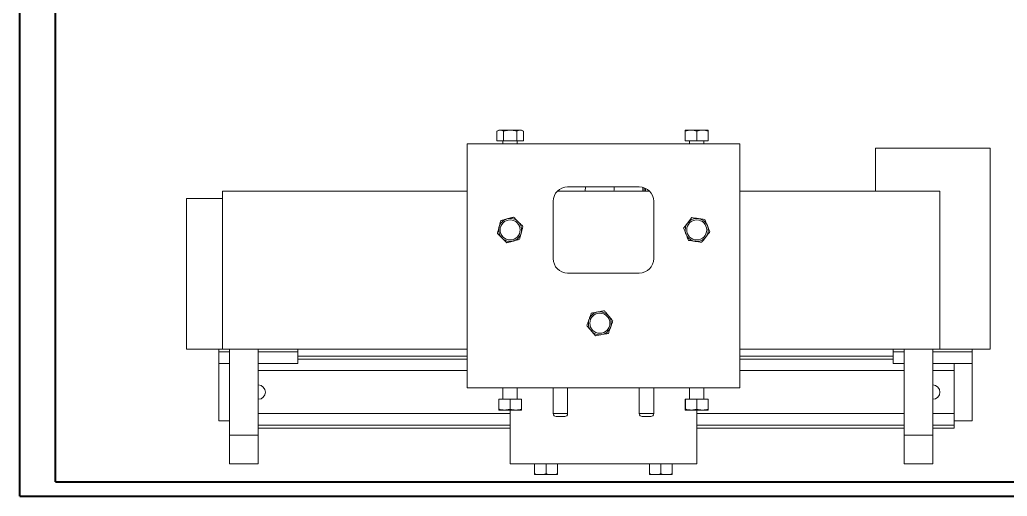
# Model space of a CAD drawing. Header units: millimetres. Extents: x 0 to 119, y 0 to 84.
# Drawn here: x 0 to 68.8, y 0 to 33.2 of the extents above; entities that cross this region are included whole.
import ezdxf

# ---------------------------------------------------------------- set-up
doc = ezdxf.new("R2010")
doc.units = ezdxf.units.MM

msp = doc.modelspace()

# ---------------------------------------------------------------- linework, layer by layer
at = {"color": 7, "linetype": 'Continuous', "lineweight": 40}
for p, q in [((0.008, 0.021), (0.008, 84.121)), ((2.508, 1.021), (2.508, 83.121)), ((2.508, 1.021), (117.908, 1.021)), ((0.008, 0.021), (118.908, 0.021))]:
    msp.add_line(p, q, dxfattribs=at)
at = {"color": 7, "linetype": 'Continuous', "lineweight": 15}
for p, q in [((33.378, 25.526), (33.254, 25.455)), ((33.378, 25.526), (33.485, 25.526)), ((33.485, 25.526), (34.178, 25.526)), ((34.178, 25.526), (34.87, 25.526)), ((34.87, 25.526), (34.978, 25.526)), ((35.101, 25.455), (34.978, 25.526)), ((46.378, 25.526), (46.778, 25.526)), ((46.778, 25.526), (47.578, 25.526)), ((47.578, 25.526), (47.978, 25.526)), ((33.254, 24.776), (33.254, 25.455)), ((33.254, 24.776), (33.716, 24.776)), ((33.678, 24.776), (33.678, 24.576)), ((33.716, 24.776), (33.716, 25.455)), ((33.716, 24.776), (34.64, 24.776)), ((34.64, 24.776), (34.64, 25.455)), ((34.64, 24.776), (35.101, 24.776)), ((34.678, 24.576), (34.678, 24.776)), ((35.101, 24.776), (35.101, 25.455)), ((46.378, 24.776), (46.378, 25.455)), ((46.378, 24.776), (47.178, 24.776)), ((46.678, 24.776), (46.678, 24.576)), ((47.178, 24.776), (47.178, 25.455)), ((47.178, 24.776), (47.978, 24.776)), ((47.678, 24.576), (47.678, 24.776)), ((47.978, 24.776), (47.978, 25.455)), ((31.178, 24.576), (31.178, 7.576)), ((31.178, 24.576), (50.178, 24.576)), ((50.178, 24.576), (50.178, 7.576)), ((59.625, 21.276), (59.625, 24.276)), ((59.625, 24.276), (67.625, 24.276)), ((67.625, 10.276), (67.625, 24.276)), ((43.178, 21.576), (38.178, 21.576)), ((39.413, 21.276), (39.417, 21.576)), ((41.414, 21.363), (41.413, 21.276)), ((41.417, 21.576), (41.414, 21.363)), ((11.625, 20.776), (11.625, 10.276)), ((11.625, 20.776), (14.125, 20.776)), ((14.125, 21.276), (31.178, 21.276)), ((14.125, 21.276), (14.125, 10.276)), ((37.464, 21.276), (43.892, 21.276)), ((50.178, 21.276), (64.125, 21.276)), ((64.125, 21.276), (64.125, 10.276)), ((37.178, 20.576), (37.178, 16.576)), ((44.178, 16.576), (44.178, 20.576)), ((38.178, 15.576), (43.178, 15.576)), ((11.625, 10.276), (14.125, 10.276)), ((13.875, 10.076), (13.875, 10.276)), ((13.875, 9.276), (13.875, 10.076)), ((14.125, 10.276), (31.178, 10.276)), ((16.625, 10.276), (14.625, 10.276)), ((14.625, 10.276), (14.625, 4.276)), ((16.625, 10.276), (16.625, 4.276)), ((19.375, 10.076), (19.375, 10.276)), ((19.375, 9.276), (19.375, 10.076)), ((31.178, 9.776), (19.375, 9.776)), ((50.178, 10.276), (64.125, 10.276)), ((60.875, 9.776), (50.178, 9.776)), ((60.875, 10.076), (60.875, 10.276)), ((60.875, 9.276), (60.875, 10.076)), ((63.625, 10.276), (61.625, 10.276)), ((61.625, 10.276), (61.625, 4.276)), ((63.625, 10.276), (63.625, 4.276)), ((64.125, 10.276), (67.625, 10.276)), ((66.375, 10.076), (66.375, 10.276)), ((66.375, 9.276), (66.375, 10.076)), ((13.875, 9.276), (14.625, 9.276)), ((13.875, 5.276), (13.875, 9.276)), ((16.625, 9.276), (19.375, 9.276)), ((60.875, 9.276), (61.625, 9.276)), ((63.625, 9.276), (66.375, 9.276)), ((65.125, 9.276), (65.125, 8.776)), ((66.375, 5.276), (66.375, 9.276)), ((16.625, 8.776), (31.178, 8.776)), ((50.178, 8.776), (61.625, 8.776)), ((63.625, 8.776), (65.125, 8.776)), ((65.125, 5.776), (65.125, 8.776)), ((31.178, 7.576), (50.178, 7.576)), ((33.678, 7.576), (33.678, 6.776)), ((34.678, 6.776), (34.678, 7.576)), ((37.178, 5.776), (37.178, 7.576)), ((38.178, 7.576), (38.178, 5.776)), ((43.178, 5.776), (43.178, 7.576)), ((44.178, 7.576), (44.178, 5.776)), ((46.678, 7.576), (46.678, 6.776)), ((47.678, 6.776), (47.678, 7.576)), ((33.378, 6.776), (33.378, 6.098)), ((34.178, 6.776), (33.378, 6.776)), ((34.178, 6.776), (34.178, 6.098)), ((34.978, 6.776), (34.178, 6.776)), ((34.978, 6.776), (34.978, 6.098)), ((46.372, 6.776), (46.372, 6.098)), ((46.384, 6.776), (46.372, 6.776)), ((46.384, 6.776), (46.384, 6.098)), ((47.189, 6.776), (46.384, 6.776)), ((47.189, 6.776), (47.189, 6.098)), ((47.983, 6.776), (47.189, 6.776)), ((47.983, 6.776), (47.983, 6.098)), ((16.625, 5.776), (34.178, 5.776)), ((33.778, 6.026), (33.378, 6.026)), ((34.578, 6.026), (33.778, 6.026)), ((34.178, 6.026), (34.178, 2.276)), ((34.978, 6.026), (34.578, 6.026)), ((37.178, 5.776), (38.178, 5.776)), ((37.978, 5.576), (37.378, 5.576)), ((43.178, 5.776), (44.178, 5.776)), ((43.978, 5.576), (43.378, 5.576)), ((46.787, 6.026), (46.378, 6.026)), ((47.586, 6.026), (46.787, 6.026)), ((47.178, 6.026), (47.178, 2.276)), ((47.178, 5.776), (61.625, 5.776)), ((47.978, 6.026), (47.586, 6.026)), ((63.625, 5.776), (65.125, 5.776)), ((65.125, 5.776), (65.125, 4.976)), ((13.875, 5.276), (14.625, 5.276)), ((65.125, 5.276), (66.375, 5.276)), ((65.125, 4.976), (65.125, 4.776)), ((14.625, 4.276), (14.625, 2.276)), ((16.625, 4.276), (14.625, 4.276)), ((34.178, 4.776), (16.625, 4.776)), ((16.625, 4.276), (16.625, 2.276)), ((61.625, 4.776), (47.178, 4.776)), ((63.625, 4.276), (61.625, 4.276)), ((61.625, 4.276), (61.625, 2.276)), ((65.125, 4.776), (63.625, 4.776)), ((63.625, 4.276), (63.625, 2.276)), ((16.625, 2.276), (14.625, 2.276)), ((47.178, 2.276), (34.178, 2.276)), ((35.878, 2.276), (35.878, 1.598)), ((36.678, 2.276), (36.678, 1.598)), ((37.478, 2.276), (37.478, 1.598)), ((43.878, 2.276), (43.878, 1.598)), ((44.678, 2.276), (44.678, 1.598)), ((45.478, 2.276), (45.478, 1.598)), ((63.625, 2.276), (61.625, 2.276)), ((36.278, 1.526), (35.878, 1.526)), ((37.078, 1.526), (36.278, 1.526)), ((37.478, 1.526), (37.078, 1.526)), ((44.278, 1.526), (43.878, 1.526)), ((45.078, 1.526), (44.278, 1.526)), ((45.478, 1.526), (45.078, 1.526))]:
    msp.add_line(p, q, dxfattribs=at)
at = {"color": 8, "linetype": 'Continuous', "lineweight": 15}
for p, q in [((13.875, 10.076), (14.625, 10.076)), ((16.625, 10.076), (19.375, 10.076)), ((60.875, 10.076), (61.625, 10.076)), ((63.625, 10.076), (66.375, 10.076)), ((31.178, 9.576), (19.375, 9.576)), ((60.875, 9.576), (50.178, 9.576)), ((34.178, 4.976), (16.625, 4.976)), ((61.625, 4.976), (47.178, 4.976)), ((65.125, 4.976), (63.625, 4.976))]:
    msp.add_line(p, q, dxfattribs=at)
at = {"color": 7, "linetype": 'Continuous', "lineweight": 15, "flags": 128}
for points in [[(43.417, 21.547), (43.415, 21.45), (43.413, 21.276)], [(43.616, 21.475), (43.614, 21.382), (43.613, 21.276)]]:
    msp.add_lwpolyline(points, dxfattribs=at)
at = {"color": 8, "linetype": 'Continuous', "lineweight": 15, "flags": 128}
msp.add_lwpolyline([(43.513, 21.276), (43.514, 21.334), (43.516, 21.517)], dxfattribs=at)
at = {"color": 7, "linetype": 'Continuous', "lineweight": 15}
for centre in [(34.178, 18.576), (47.178, 18.576), (40.428, 12.076)]:
    msp.add_circle(centre, 0.7, dxfattribs=at)
for centre, radius, start, end in [((38.178, 20.576), 1, 90, 180), ((43.178, 20.576), 1, 0, 90), ((34.178, 18.576), 0.8, 105.22032, 165.22032), ((34.178, 18.576), 0.8, 45.22032, 105.22032), ((47.178, 18.576), 0.8, 81.94369, 141.9437), ((47.178, 18.576), 0.8, 21.94369, 81.94369), ((34.178, 18.576), 0.8, 165.22032, 225.22032), ((34.178, 18.576), 0.8, 345.22032, 45.22032), ((47.178, 18.576), 0.8, 141.9437, 201.94369), ((47.178, 18.576), 0.8, 321.9437, 21.94369), ((34.178, 18.576), 0.8, 225.22032, 285.22032), ((34.178, 18.576), 0.8, 285.22032, 345.22032), ((47.178, 18.576), 0.8, 201.94369, 261.94369), ((47.178, 18.576), 0.8, 261.94369, 321.9437), ((38.178, 16.576), 1, 180, 270), ((43.178, 16.576), 1, 270, 0), ((40.428, 12.076), 0.8, 100.14481, 160.14481), ((40.428, 12.076), 0.8, 40.14481, 100.14481), ((40.428, 12.076), 0.8, 340.14481, 40.14481), ((40.428, 12.076), 0.8, 160.14481, 220.14481), ((40.428, 12.076), 0.8, 280.14481, 340.14481), ((40.428, 12.076), 0.8, 220.14481, 280.14481), ((16.625, 7.276), 0.5, 270, 90), ((63.625, 7.276), 0.5, 270, 90), ((37.378, 5.776), 0.2, 180, 270), ((37.978, 5.776), 0.2, 270, 0), ((43.378, 5.776), 0.2, 180, 270), ((43.978, 5.776), 0.2, 270, 0)]:
    msp.add_arc(centre, radius, start, end, dxfattribs=at)
for points, knots in [([(33.254, 25.455), (33.291, 25.475), (33.367, 25.515), (33.445, 25.522), (33.485, 25.526)], [0, 0, 0, 0, 0.495458, 1, 1, 1, 1]), ([(33.485, 25.526), (33.49, 25.526), (33.532, 25.525), (33.61, 25.51), (33.68, 25.473), (33.716, 25.455)], [0, 0, 0, 0, 0.0700857, 0.5307809, 1, 1, 1, 1]), ([(33.716, 25.455), (33.755, 25.466), (33.905, 25.507), (34.062, 25.518), (34.178, 25.526)], [0, 0, 0, 0, 0.257548, 1, 1, 1, 1]), ([(34.178, 25.526), (34.22, 25.525), (34.376, 25.521), (34.528, 25.483), (34.64, 25.455)], [0, 0, 0, 0, 0.26863, 1, 1, 1, 1]), ([(34.64, 25.455), (34.677, 25.475), (34.753, 25.515), (34.831, 25.522), (34.87, 25.526)], [0, 0, 0, 0, 0.4954594, 1, 1, 1, 1]), ([(34.87, 25.526), (34.876, 25.526), (34.917, 25.525), (34.996, 25.51), (35.066, 25.473), (35.101, 25.455)], [0, 0, 0, 0, 0.070086, 0.530782, 1, 1, 1, 1]), ([(46.378, 25.455), (46.443, 25.475), (46.574, 25.515), (46.709, 25.522), (46.778, 25.526)], [0, 0, 0, 0, 0.495457, 1, 1, 1, 1]), ([(46.378, 25.526), (46.378, 25.518), (46.378, 25.507), (46.378, 25.466), (46.378, 25.455)], [0, 0, 0, 0, 0.742453, 1, 1, 1, 1]), ([(46.778, 25.526), (46.787, 25.526), (46.859, 25.525), (46.994, 25.51), (47.116, 25.473), (47.178, 25.455)], [0, 0, 0, 0, 0.070087, 0.530781, 1, 1, 1, 1]), ([(47.178, 25.455), (47.243, 25.475), (47.374, 25.515), (47.509, 25.522), (47.578, 25.526)], [0, 0, 0, 0, 0.495459, 1, 1, 1, 1]), ([(47.578, 25.526), (47.587, 25.526), (47.659, 25.525), (47.794, 25.51), (47.916, 25.473), (47.978, 25.455)], [0, 0, 0, 0, 0.070086, 0.530785, 1, 1, 1, 1]), ([(47.978, 25.455), (47.978, 25.466), (47.978, 25.507), (47.978, 25.518), (47.978, 25.526)], [0, 0, 0, 0, 0.257547, 1, 1, 1, 1]), ([(33.968, 19.348), (33.957, 19.345), (33.877, 19.323), (33.726, 19.282), (33.59, 19.246), (33.522, 19.227)], [0, 0, 0, 0, 0.070087, 0.530783, 1, 1, 1, 1]), ([(34.413, 19.469), (34.341, 19.45), (34.195, 19.41), (34.044, 19.369), (33.968, 19.348)], [0, 0, 0, 0, 0.495456, 1, 1, 1, 1]), ([(34.741, 19.144), (34.711, 19.174), (34.6, 19.284), (34.492, 19.391), (34.413, 19.469)], [0, 0, 0, 0, 0.268632, 1, 1, 1, 1]), ([(46.832, 19.433), (46.786, 19.374), (46.693, 19.255), (46.596, 19.132), (46.548, 19.069)], [0, 0, 0, 0, 0.495457, 1, 1, 1, 1]), ([(47.29, 19.368), (47.279, 19.37), (47.197, 19.381), (47.042, 19.403), (46.903, 19.423), (46.832, 19.433)], [0, 0, 0, 0, 0.070088, 0.530781, 1, 1, 1, 1]), ([(47.747, 19.304), (47.673, 19.314), (47.523, 19.335), (47.368, 19.357), (47.29, 19.368)], [0, 0, 0, 0, 0.495461, 1, 1, 1, 1]), ([(47.92, 18.875), (47.876, 18.983), (47.818, 19.128), (47.762, 19.268), (47.747, 19.304)], [0, 0, 0, 0, 0.742448, 1, 1, 1, 1]), ([(33.404, 18.78), (33.401, 18.77), (33.38, 18.69), (33.34, 18.538), (33.304, 18.402), (33.286, 18.334)], [0, 0, 0, 0, 0.070082, 0.530781, 1, 1, 1, 1]), ([(33.522, 19.227), (33.503, 19.154), (33.464, 19.008), (33.424, 18.857), (33.404, 18.78)], [0, 0, 0, 0, 0.49546, 1, 1, 1, 1]), ([(35.069, 18.819), (35.041, 18.846), (34.935, 18.952), (34.824, 19.062), (34.741, 19.144)], [0, 0, 0, 0, 0.257547, 1, 1, 1, 1]), ([(34.951, 18.372), (34.954, 18.383), (34.975, 18.463), (35.015, 18.614), (35.051, 18.75), (35.069, 18.819)], [0, 0, 0, 0, 0.070087, 0.530783, 1, 1, 1, 1]), ([(46.548, 19.069), (46.541, 19.061), (46.49, 18.995), (46.394, 18.872), (46.307, 18.762), (46.263, 18.706)], [0, 0, 0, 0, 0.070087, 0.530781, 1, 1, 1, 1]), ([(46.263, 18.706), (46.277, 18.67), (46.334, 18.53), (46.392, 18.385), (46.436, 18.277)], [0, 0, 0, 0, 0.257551, 1, 1, 1, 1]), ([(48.092, 18.447), (48.051, 18.55), (47.994, 18.691), (47.935, 18.836), (47.92, 18.875)], [0, 0, 0, 0, 0.731367, 1, 1, 1, 1]), ([(33.286, 18.334), (33.365, 18.255), (33.473, 18.148), (33.584, 18.038), (33.614, 18.008)], [0, 0, 0, 0, 0.731372, 1, 1, 1, 1]), ([(33.614, 18.008), (33.697, 17.927), (33.808, 17.816), (33.914, 17.71), (33.942, 17.683)], [0, 0, 0, 0, 0.742457, 1, 1, 1, 1]), ([(34.388, 17.804), (34.398, 17.807), (34.478, 17.829), (34.629, 17.87), (34.765, 17.907), (34.833, 17.926)], [0, 0, 0, 0, 0.070087, 0.530782, 1, 1, 1, 1]), ([(34.833, 17.926), (34.852, 17.998), (34.891, 18.144), (34.931, 18.296), (34.951, 18.372)], [0, 0, 0, 0, 0.495456, 1, 1, 1, 1]), ([(46.436, 18.277), (46.451, 18.238), (46.51, 18.093), (46.567, 17.952), (46.608, 17.849)], [0, 0, 0, 0, 0.268633, 1, 1, 1, 1]), ([(47.523, 17.719), (47.569, 17.778), (47.662, 17.898), (47.759, 18.021), (47.808, 18.083)], [0, 0, 0, 0, 0.495457, 1, 1, 1, 1]), ([(47.808, 18.083), (47.814, 18.092), (47.865, 18.157), (47.962, 18.28), (48.049, 18.391), (48.092, 18.447)], [0, 0, 0, 0, 0.0700859, 0.5307804, 1, 1, 1, 1]), ([(33.942, 17.683), (34.014, 17.703), (34.16, 17.742), (34.311, 17.784), (34.388, 17.804)], [0, 0, 0, 0, 0.495462, 1, 1, 1, 1]), ([(46.608, 17.849), (46.682, 17.838), (46.832, 17.817), (46.987, 17.795), (47.066, 17.784)], [0, 0, 0, 0, 0.495456, 1, 1, 1, 1]), ([(47.066, 17.784), (47.076, 17.783), (47.158, 17.771), (47.313, 17.749), (47.453, 17.729), (47.523, 17.719)], [0, 0, 0, 0, 0.070083, 0.530785, 1, 1, 1, 1]), ([(39.832, 12.782), (39.807, 12.712), (39.755, 12.569), (39.702, 12.422), (39.675, 12.348)], [0, 0, 0, 0, 0.495459, 1, 1, 1, 1]), ([(40.287, 12.864), (40.245, 12.856), (40.092, 12.829), (39.942, 12.802), (39.832, 12.782)], [0, 0, 0, 0, 0.268626, 1, 1, 1, 1]), ([(40.741, 12.945), (40.703, 12.938), (40.555, 12.912), (40.401, 12.884), (40.287, 12.864)], [0, 0, 0, 0, 0.25755, 1, 1, 1, 1]), ([(41.039, 12.592), (41.032, 12.6), (40.979, 12.664), (40.878, 12.783), (40.787, 12.891), (40.741, 12.945)], [0, 0, 0, 0, 0.070085, 0.530782, 1, 1, 1, 1]), ([(41.337, 12.239), (41.289, 12.296), (41.191, 12.412), (41.09, 12.532), (41.039, 12.592)], [0, 0, 0, 0, 0.495454, 1, 1, 1, 1]), ([(39.675, 12.348), (39.671, 12.338), (39.643, 12.26), (39.59, 12.113), (39.542, 11.98), (39.518, 11.913)], [0, 0, 0, 0, 0.0700843, 0.5307808, 1, 1, 1, 1]), ([(39.518, 11.913), (39.567, 11.856), (39.664, 11.74), (39.765, 11.621), (39.816, 11.56)], [0, 0, 0, 0, 0.4954603, 1, 1, 1, 1]), ([(41.023, 11.37), (41.049, 11.441), (41.1, 11.583), (41.153, 11.73), (41.18, 11.804)], [0, 0, 0, 0, 0.495458, 1, 1, 1, 1]), ([(41.18, 11.804), (41.184, 11.815), (41.212, 11.893), (41.265, 12.04), (41.313, 12.172), (41.337, 12.239)], [0, 0, 0, 0, 0.070084, 0.530786, 1, 1, 1, 1]), ([(39.816, 11.56), (39.823, 11.552), (39.877, 11.489), (39.977, 11.369), (40.068, 11.262), (40.114, 11.207)], [0, 0, 0, 0, 0.0700893, 0.5307822, 1, 1, 1, 1]), ([(40.114, 11.207), (40.223, 11.227), (40.373, 11.254), (40.527, 11.281), (40.569, 11.289)], [0, 0, 0, 0, 0.731367, 1, 1, 1, 1]), ([(40.569, 11.289), (40.683, 11.309), (40.837, 11.337), (40.985, 11.363), (41.023, 11.37)], [0, 0, 0, 0, 0.742455, 1, 1, 1, 1]), ([(33.778, 6.026), (33.677, 6.034), (33.542, 6.045), (33.411, 6.087), (33.378, 6.098)], [0, 0, 0, 0, 0.742452, 1, 1, 1, 1]), ([(33.378, 6.098), (33.378, 6.078), (33.378, 6.037), (33.378, 6.03), (33.378, 6.026)], [0, 0, 0, 0, 0.495458, 1, 1, 1, 1]), ([(34.178, 6.098), (34.081, 6.07), (33.949, 6.031), (33.814, 6.027), (33.778, 6.026)], [0, 0, 0, 0, 0.731372, 1, 1, 1, 1]), ([(34.578, 6.026), (34.568, 6.026), (34.496, 6.027), (34.361, 6.043), (34.239, 6.079), (34.178, 6.098)], [0, 0, 0, 0, 0.070087, 0.530784, 1, 1, 1, 1]), ([(34.978, 6.098), (34.913, 6.078), (34.782, 6.037), (34.646, 6.03), (34.578, 6.026)], [0, 0, 0, 0, 0.495458, 1, 1, 1, 1]), ([(34.978, 6.026), (34.978, 6.026), (34.978, 6.027), (34.978, 6.043), (34.978, 6.079), (34.978, 6.098)], [0, 0, 0, 0, 0.070084, 0.530781, 1, 1, 1, 1]), ([(46.378, 6.026), (46.378, 6.026), (46.377, 6.027), (46.375, 6.043), (46.373, 6.079), (46.372, 6.098)], [0, 0, 0, 0, 0.070086, 0.530784, 1, 1, 1, 1]), ([(46.384, 6.098), (46.383, 6.078), (46.381, 6.037), (46.379, 6.03), (46.378, 6.026)], [0, 0, 0, 0, 0.495458, 1, 1, 1, 1]), ([(46.787, 6.026), (46.685, 6.034), (46.549, 6.045), (46.417, 6.087), (46.384, 6.098)], [0, 0, 0, 0, 0.742454, 1, 1, 1, 1]), ([(47.189, 6.098), (47.092, 6.07), (46.96, 6.031), (46.823, 6.027), (46.787, 6.026)], [0, 0, 0, 0, 0.731372, 1, 1, 1, 1]), ([(47.586, 6.026), (47.577, 6.026), (47.506, 6.027), (47.371, 6.043), (47.25, 6.079), (47.189, 6.098)], [0, 0, 0, 0, 0.070087, 0.530782, 1, 1, 1, 1]), ([(47.983, 6.098), (47.919, 6.078), (47.789, 6.037), (47.654, 6.03), (47.586, 6.026)], [0, 0, 0, 0, 0.495456, 1, 1, 1, 1]), ([(47.978, 6.026), (47.978, 6.026), (47.979, 6.027), (47.981, 6.043), (47.983, 6.079), (47.983, 6.098)], [0, 0, 0, 0, 0.070086, 0.530783, 1, 1, 1, 1]), ([(36.278, 1.526), (36.268, 1.526), (36.196, 1.527), (36.061, 1.543), (35.939, 1.579), (35.878, 1.598)], [0, 0, 0, 0, 0.070086, 0.53078, 1, 1, 1, 1]), ([(35.878, 1.598), (35.878, 1.57), (35.878, 1.531), (35.878, 1.527), (35.878, 1.526)], [0, 0, 0, 0, 0.7313674, 1, 1, 1, 1]), ([(36.678, 1.598), (36.613, 1.578), (36.482, 1.537), (36.346, 1.53), (36.278, 1.526)], [0, 0, 0, 0, 0.495459, 1, 1, 1, 1]), ([(37.078, 1.526), (37.068, 1.526), (36.996, 1.527), (36.861, 1.543), (36.739, 1.579), (36.678, 1.598)], [0, 0, 0, 0, 0.070087, 0.530782, 1, 1, 1, 1]), ([(37.478, 1.598), (37.413, 1.578), (37.282, 1.537), (37.146, 1.53), (37.078, 1.526)], [0, 0, 0, 0, 0.495458, 1, 1, 1, 1]), ([(37.478, 1.526), (37.478, 1.527), (37.478, 1.531), (37.478, 1.57), (37.478, 1.598)], [0, 0, 0, 0, 0.2686326, 1, 1, 1, 1]), ([(44.278, 1.526), (44.268, 1.526), (44.196, 1.527), (44.061, 1.543), (43.939, 1.579), (43.878, 1.598)], [0, 0, 0, 0, 0.070086, 0.53078, 1, 1, 1, 1]), ([(43.878, 1.598), (43.878, 1.57), (43.878, 1.531), (43.878, 1.527), (43.878, 1.526)], [0, 0, 0, 0, 0.7313674, 1, 1, 1, 1]), ([(44.678, 1.598), (44.613, 1.578), (44.482, 1.537), (44.346, 1.53), (44.278, 1.526)], [0, 0, 0, 0, 0.495456, 1, 1, 1, 1]), ([(45.078, 1.526), (45.068, 1.526), (44.996, 1.527), (44.861, 1.543), (44.739, 1.579), (44.678, 1.598)], [0, 0, 0, 0, 0.070087, 0.530782, 1, 1, 1, 1]), ([(45.478, 1.598), (45.413, 1.578), (45.282, 1.537), (45.146, 1.53), (45.078, 1.526)], [0, 0, 0, 0, 0.495461, 1, 1, 1, 1]), ([(45.478, 1.526), (45.478, 1.527), (45.478, 1.531), (45.478, 1.57), (45.478, 1.598)], [0, 0, 0, 0, 0.2686326, 1, 1, 1, 1])]:
    msp.add_open_spline(points, degree=3, knots=knots, dxfattribs=at)

doc.saveas('drawing.dxf')
